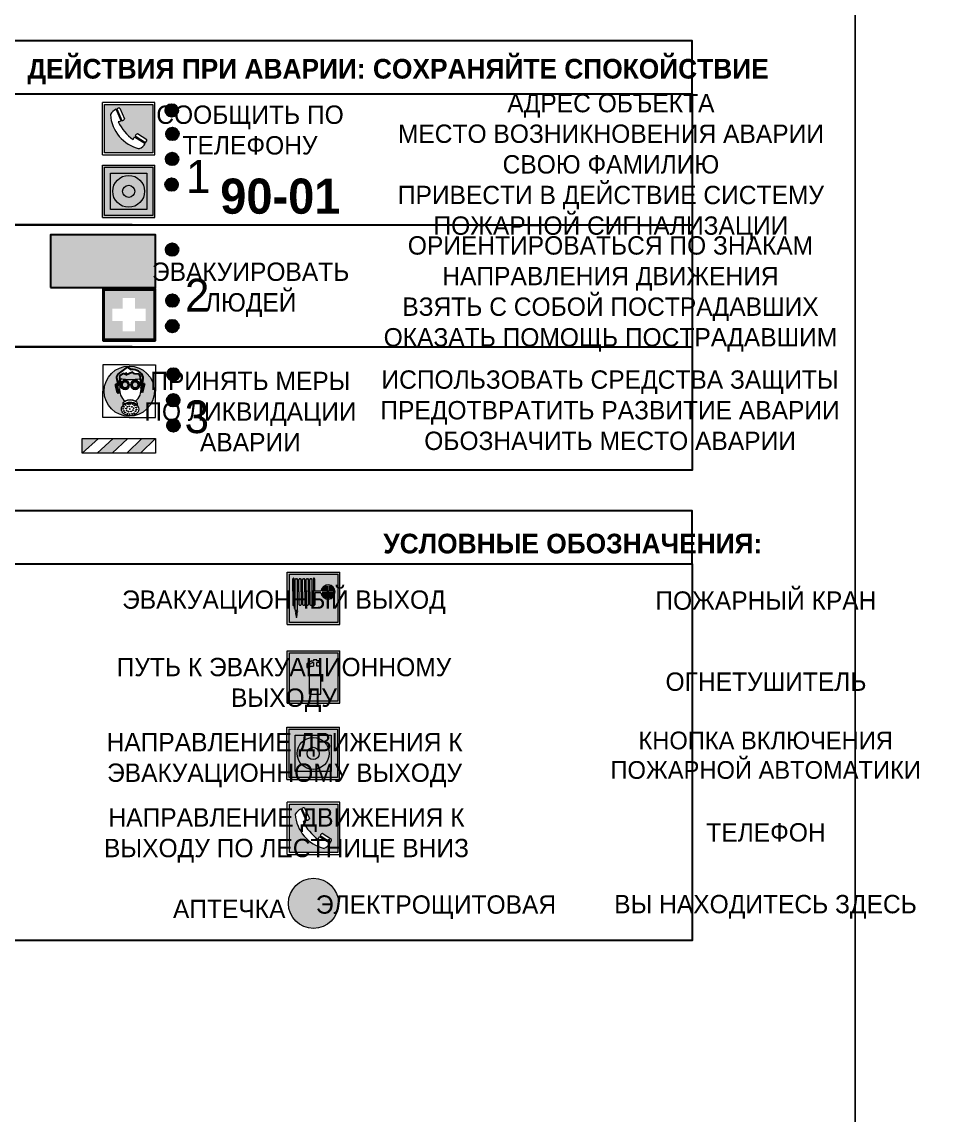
# Model space of a CAD drawing. Header units: millimetres. Extents: x 13810 to 67229, y 12374 to 21950.
# Drawn here: x 21594.1 to 21734.7, y 15343 to 15509.6 of the extents above; entities that cross this region are included whole.
import ezdxf

# ---------------------------------------------------------------- set-up
doc = ezdxf.new("R2010")
doc.units = ezdxf.units.MM
doc.styles.add('обычный', font='arial.ttf')

# ---------------------------------------------------------------- blocks, each defined once
blk = doc.blocks.new('A$C38D26F80')
h = blk.add_hatch(color=5)
h.dxf.hatch_style = 1
h.paths.add_polyline_path([(-8.77, -4.48, 1), (-0.19, -4.48, 1)])
h.paths.add_polyline_path([(-6.75, -3.58), (-6.75, -3.31), (-6.62, -3.22), (-6.5, -3.22), (-6.42, -3.3), (-6.39, -3.28), (-6.59, -2.23), (-6.59, -2.01), (-6.38, -1.58), (-4.76, -0.4), (-4.13, -0.79, -0.362848), (-2.1, -2.1, -0.201049), (-2.17, -2.48, 0.085434), (-2.26, -3.13), (-1.9, -3.16), (-2.25, -4.7), (-2.4, -4.59), (-2.43, -4.34), (-2.36, -4.34), (-2.14, -3.34), (-2.47, -3.42), (-2.58, -1.95), (-2.77, -1.58), (-3.58, -1.52), (-3.92, -1.26), (-5.05, -1.73), (-4.87, -1.39), (-5.41, -1.6), (-5.41, -1.46), (-6.13, -1.87), (-6.18, -3.5), (-6.56, -3.47), (-6.37, -4.59), (-6.16, -4.43), (-6.16, -4.66), (-6.36, -4.79), (-6.37, -4.8), (-6.51, -4.76)], flags=16)
h.paths.add_polyline_path([(-6.51, -4.76), (-6.36, -4.79), (-6.37, -4.8)], flags=0)
h.paths.add_polyline_path([(-5.92, -2.34, 0.089508), (-2.67, -2.35), (-2.48, -3.88, -0.268602), (-3.4, -6.18, 0.262449), (-5.2, -6.18, -0.268602), (-6.11, -3.88)], flags=16)
edge = h.paths.add_edge_path(flags=16)
edge.add_ellipse((-5.19, -3.41), major_axis=(0, 0.842), ratio=0.848992, start_angle=0, end_angle=360)
edge = h.paths.add_edge_path(flags=0)
edge.add_ellipse((-5.19, -3.39), major_axis=(0, 0.665), ratio=0.853798, start_angle=0, end_angle=360)
edge = h.paths.add_edge_path(flags=0)
edge.add_ellipse((-5.19, -3.4), major_axis=(0, 0.528), ratio=0.864094, start_angle=0, end_angle=360)
edge = h.paths.add_edge_path(flags=16)
edge.add_ellipse((-3.47, -3.4), major_axis=(0, 0.842), ratio=0.848992, start_angle=0, end_angle=360)
h.paths.add_polyline_path([(-3.13, -6.45), (-3.13, -6.84, 0.383174), (-5.57, -6.85), (-5.57, -6.49, -0.369952)], flags=16)
edge = h.paths.add_edge_path(flags=0)
edge.add_ellipse((-3.47, -3.39), major_axis=(0, 0.665), ratio=0.853798, start_angle=0, end_angle=360)
edge = h.paths.add_edge_path(flags=0)
edge.add_ellipse((-3.47, -3.4), major_axis=(0, 0.528), ratio=0.864094, start_angle=0, end_angle=360)
edge = h.paths.add_edge_path(flags=16)
edge.add_ellipse((-4.34, -7.57), major_axis=(-1.48, 0), ratio=0.744955, start_angle=0, end_angle=360)
h.paths.add_polyline_path([(-5.01, -6.85, -1), (-5.15, -6.85, -1)], flags=0)
h.paths.add_polyline_path([(-5.33, -7.14, -1), (-5.47, -7.14, -1)], flags=0)
h.paths.add_polyline_path([(-4.61, -6.71, -1), (-4.74, -6.71, -1)], flags=16)
h.paths.add_polyline_path([(-5.43, -7.51, -1), (-5.57, -7.51, -1)], flags=0)
h.paths.add_polyline_path([(-4.26, -6.67, -1), (-4.4, -6.67, -1)], flags=16)
h.paths.add_polyline_path([(-4.74, -7.14, -1), (-4.88, -7.14, -1)], flags=0)
h.paths.add_polyline_path([(-4.93, -7.43, -1), (-5.07, -7.43, -1)], flags=0)
h.paths.add_polyline_path([(-4.41, -7.07, -1), (-4.54, -7.07, -1)], flags=0)
h.paths.add_polyline_path([(-5.33, -7.87, -1), (-5.46, -7.87, -1)], flags=0)
h.paths.add_polyline_path([(-3.8, -6.71, -1), (-3.94, -6.71, -1)], flags=16)
h.paths.add_polyline_path([(-4.85, -7.78, -1), (-4.98, -7.78, -1)], flags=0)
h.paths.add_polyline_path([(-3.96, -7.14, -1), (-4.1, -7.14, -1)], flags=0)
h.paths.add_polyline_path([(-4.33, -7.53, -1), (-4.47, -7.53, -1)], flags=0)
h.paths.add_polyline_path([(-5.09, -8.12, -1), (-5.23, -8.12, -1)], flags=0)
h.paths.add_polyline_path([(-3.5, -6.94, -1), (-3.64, -6.94, -1)], flags=0)
h.paths.add_polyline_path([(-4.54, -7.97, -1), (-4.68, -7.97, -1)], flags=0)
h.paths.add_polyline_path([(-3.66, -7.39, -1), (-3.8, -7.39, -1)], flags=0)
h.paths.add_polyline_path([(-4.73, -8.35, -1), (-4.86, -8.35, -1)], flags=0)
h.paths.add_polyline_path([(-4.09, -7.96, -1), (-4.23, -7.96, -1)], flags=0)
h.paths.add_polyline_path([(-3.77, -7.74, -1), (-3.91, -7.74, -1)], flags=0)
h.paths.add_polyline_path([(-3.22, -7.27, -1), (-3.35, -7.27, -1)], flags=0)
h.paths.add_polyline_path([(-4.34, -8.4, -1), (-4.47, -8.4, -1)], flags=0)
h.paths.add_polyline_path([(-3.16, -7.61, -1), (-3.3, -7.61, -1)], flags=0)
h.paths.add_polyline_path([(-3.9, -8.35, -1), (-4.04, -8.35, -1)], flags=0)
h.paths.add_polyline_path([(-3.32, -7.91, -1), (-3.46, -7.91, -1)], flags=0)
h.paths.add_polyline_path([(-3.55, -8.23, -1), (-3.69, -8.23, -1)], flags=0)
at = {"color": 5, "lineweight": 5}
for p, q in [((-4.48, 0), (-8.96, 0)), ((-8.96, 0), (-8.96, -4.48)), ((-4.48, 0), (0, 0)), ((0, 0), (0, -4.48)), ((-6.59, -2.01), (-6.38, -1.58)), ((-6.38, -1.58), (-4.76, -0.4)), ((-5.41, -1.46), (-6.13, -1.87)), ((-4.87, -1.39), (-5.41, -1.6)), ((-5.41, -1.6), (-5.41, -1.46)), ((-3.92, -1.26), (-5.05, -1.73)), ((-5.05, -1.73), (-4.87, -1.39)), ((-4.76, -0.4), (-4.13, -0.79)), ((-3.58, -1.52), (-3.92, -1.26)), ((-2.77, -1.58), (-3.58, -1.52)), ((-2.58, -1.95), (-2.77, -1.58)), ((-6.75, -3.31), (-6.62, -3.22)), ((-6.75, -3.58), (-6.75, -3.31)), ((-6.51, -4.76), (-6.75, -3.58)), ((-6.62, -3.22), (-6.5, -3.22)), ((-6.59, -2.23), (-6.59, -2.01)), ((-6.39, -3.28), (-6.59, -2.23)), ((-6.18, -3.5), (-6.56, -3.47)), ((-6.56, -3.47), (-6.37, -4.59)), ((-6.5, -3.22), (-6.42, -3.3)), ((-6.42, -3.3), (-6.39, -3.28)), ((-6.13, -1.87), (-6.18, -3.5)), ((-5.92, -2.34), (-6.11, -3.88)), ((-2.67, -2.34), (-2.48, -3.88)), ((-2.47, -3.42), (-2.58, -1.95)), ((-2.14, -3.34), (-2.47, -3.42)), ((-2.36, -4.34), (-2.14, -3.34)), ((-1.9, -3.16), (-2.26, -3.13)), ((-2.25, -4.7), (-1.9, -3.16)), ((-8.96, -8.96), (-8.96, -4.48)), ((-6.37, -4.8), (-6.51, -4.76)), ((-6.37, -4.59), (-6.16, -4.43)), ((-6.16, -4.66), (-6.37, -4.8)), ((-6.16, -4.43), (-6.16, -4.66)), ((-2.43, -4.34), (-2.4, -4.59)), ((-2.43, -4.34), (-2.36, -4.34)), ((-2.4, -4.59), (-2.25, -4.7)), ((0, -8.96), (0, -4.48)), ((-5.57, -6.49), (-5.57, -6.85)), ((-3.13, -6.45), (-3.13, -6.84)), ((-4.48, -8.96), (-8.96, -8.96)), ((-4.48, -8.96), (0, -8.96))]:
    blk.add_line(p, q, dxfattribs=at)
at = {"color": 5}
for p, q in [((-6.59, -2.01), (-6.38, -1.58)), ((-6.38, -1.58), (-4.76, -0.4)), ((-5.41, -1.46), (-6.13, -1.87)), ((-4.87, -1.39), (-5.41, -1.6)), ((-5.41, -1.6), (-5.41, -1.46)), ((-3.92, -1.26), (-5.05, -1.73)), ((-5.05, -1.73), (-4.87, -1.39)), ((-4.76, -0.4), (-4.13, -0.79)), ((-3.58, -1.52), (-3.92, -1.26)), ((-2.77, -1.58), (-3.58, -1.52)), ((-2.58, -1.95), (-2.77, -1.58)), ((-6.75, -3.31), (-6.62, -3.22)), ((-6.75, -3.58), (-6.75, -3.31)), ((-6.51, -4.76), (-6.75, -3.58)), ((-6.62, -3.22), (-6.5, -3.22)), ((-6.59, -2.23), (-6.59, -2.01)), ((-6.39, -3.28), (-6.59, -2.23)), ((-6.18, -3.5), (-6.56, -3.47)), ((-6.56, -3.47), (-6.37, -4.59)), ((-6.5, -3.22), (-6.42, -3.3)), ((-6.42, -3.3), (-6.39, -3.28)), ((-6.13, -1.87), (-6.18, -3.5)), ((-2.47, -3.42), (-2.58, -1.95)), ((-2.14, -3.34), (-2.47, -3.42)), ((-2.36, -4.34), (-2.14, -3.34)), ((-2.26, -3.13), (-1.9, -3.16)), ((-1.9, -3.16), (-2.25, -4.7)), ((-6.37, -4.8), (-6.51, -4.76)), ((-6.36, -4.79), (-6.51, -4.76)), ((-6.37, -4.59), (-6.16, -4.43)), ((-6.16, -4.66), (-6.37, -4.8)), ((-6.16, -4.66), (-6.36, -4.79)), ((-6.16, -4.43), (-6.16, -4.66)), ((-2.4, -4.59), (-2.43, -4.34)), ((-2.43, -4.34), (-2.36, -4.34)), ((-2.25, -4.7), (-2.4, -4.59))]:
    blk.add_line(p, q, dxfattribs=at)
at = {"color": 5, "lineweight": 5}
for centre, radius in [((-4.48, -4.48), 4.29), ((-5.5, -7.51), 0.0678), ((-5.4, -7.14), 0.0678), ((-5.08, -6.85), 0.0678), ((-5, -7.43), 0.0678), ((-4.81, -7.14), 0.0678), ((-4.67, -6.71), 0.0678), ((-4.47, -7.07), 0.0678), ((-4.4, -7.53), 0.0678), ((-4.33, -6.67), 0.0678), ((-4.03, -7.14), 0.0678), ((-3.87, -6.71), 0.0678), ((-3.73, -7.39), 0.0678), ((-3.57, -6.94), 0.0678), ((-3.28, -7.27), 0.0678), ((-5.4, -7.87), 0.0678), ((-5.16, -8.12), 0.0678), ((-4.91, -7.78), 0.0678), ((-4.79, -8.35), 0.0678), ((-4.61, -7.97), 0.0678), ((-4.4, -8.4), 0.0678), ((-4.16, -7.96), 0.0678), ((-3.97, -8.35), 0.0678), ((-3.84, -7.74), 0.0678), ((-3.62, -8.23), 0.0678), ((-3.39, -7.91), 0.0678), ((-3.23, -7.61), 0.0678)]:
    blk.add_circle(centre, radius, dxfattribs=at)
at = {"color": 5}
for centre, radius, start, end in [((-3.89, -2.66), 1.88, 17.387, 97.1599), ((-0.35, -3.07), 1.91, 162.2553, 181.7878), ((-2.6, -2.2), 0.511, 326.3906, 11.8614)]:
    blk.add_arc(centre, radius, start, end, dxfattribs=at)
at = {"color": 5, "lineweight": 5}
for centre, radius, start, end in [((-4.28, 6.66), 9.15, 259.6987, 280.1569), ((-0.47, -3.05), 1.79, 161.5846, 182.4584), ((-2.6, -2.2), 0.513, 326.4781, 11.7739), ((-3.66, -4.24), 2.47, 171.573, 231.7124), ((-4.93, -4.24), 2.47, 308.2876, 8.427), ((-4.33, -7.88), 1.87, 50.358, 131.5662), ((-4.34, -8.2), 1.82, 48.4943, 132.3565), ((-4.3, -7.78), 1.83, 60.5889, 119.4111)]:
    blk.add_arc(centre, radius, start, end, dxfattribs=at)
for centre, major_axis, ratio in [((-5.19, -3.41), (0, 0.842), 0.848992), ((-5.19, -3.39), (0, 0.665), 0.853798), ((-5.19, -3.4), (0, 0.528), 0.864094), ((-3.47, -3.4), (0, 0.842), 0.848992), ((-3.47, -3.39), (0, 0.665), 0.853798), ((-3.47, -3.4), (0, 0.528), 0.864094), ((-4.34, -7.57), (-1.48, 0), 0.744955)]:
    blk.add_ellipse(centre, major_axis=major_axis, ratio=ratio, dxfattribs=at)
blk = doc.blocks.new('A$C47DD6509')
at = {"lineweight": 5}
for points in [[(-8.69, 0), (-11.19, 0), (-11.19, -2.22)], [(-4.22, 0), (-6.45, 0), (-8.91, -2.22), (-6.61, -2.22)], [(0, 0), (-2.09, 0), (-4.36, -2.22), (-2.29, -2.22)]]:
    blk.add_hatch(color=242, dxfattribs=at).paths.add_polyline_path(points)
at = {"color": 242, "lineweight": 5}
for p, q in [((-11.19, -2.22), (-8.69, 0)), ((-11.19, -2.22), (-11.19, 0)), ((-11.19, 0), (-8.69, 0)), ((-11.19, 0), (0, 0)), ((-8.91, -2.22), (-6.45, 0)), ((-6.61, -2.22), (-4.22, 0)), ((-4.36, -2.22), (-2.09, 0)), ((-2.29, -2.22), (0, 0)), ((0, 0), (0, -2.22)), ((0, -2.22), (-11.19, -2.22))]:
    blk.add_line(p, q, dxfattribs=at)
blk = doc.blocks.new('A$C32E8229D')
at = {"true_color": 0xffffff}
blk.add_hatch(color=7, dxfattribs=at).paths.add_polyline_path([(0, 0), (0, -8), (16, -8), (16, 0)])
h = blk.add_hatch(color=126)
h.paths.add_polyline_path([(0.2, -0.2), (15.8, -0.2), (15.8, -7.8), (0.2, -7.8)])
h.paths.add_polyline_path([(13.49, -2.05), (12.08, -2.05), (11.37, -2.63, 0.162397), (11.29, -2.84), (11.29, -3.63), (10.35, -3.63), (10.35, -4.05), (11.68, -4.05), (11.68, -3.48), (12.26, -4.28), (11.29, -5.1), (11.29, -6.78), (11.85, -6.78), (11.85, -5.44), (12.8, -4.64), (12.8, -5.94), (14.46, -5.94), (14.46, -5.39), (13.45, -5.39), (13.45, -3.97), (12.46, -2.59), (13.15, -2.59), (13.69, -3.34), (14.18, -3)], flags=16)
h.paths.add_polyline_path([(10.74, -1.82, 1), (11.8, -1.82, 1)], flags=16)
h.paths.add_polyline_path([(9.39, -3.59), (5.99, -3.59), (6.56, -3.03), (5.91, -3.03), (5.1, -3.83), (5.91, -4.64), (6.56, -4.64), (5.99, -4.09), (9.39, -4.09)], flags=16)
h.paths.add_polyline_path([(4.29, -1.08), (1.72, -1.08), (1.72, -6.6), (4.29, -6.6)], flags=16)
at = {"color": 126}
blk.add_lwpolyline([(16, -8), (0, -8), (0, 0), (16, 0)], close=True, dxfattribs=at)
blk = doc.blocks.new('A$C18900ED3')
h = blk.add_hatch(color=126)
h.paths.add_polyline_path([(-0.18, -0.18), (-7.02, -0.18), (-7.02, -7.02), (-0.18, -7.02)])
h.paths.add_polyline_path([(-5.89, -4.46), (-5.89, -2.77), (-4.46, -2.77), (-4.46, -1.31), (-2.77, -1.31), (-2.77, -2.77), (-1.33, -2.77), (-1.33, -4.46), (-2.77, -4.46), (-2.77, -5.89), (-4.46, -5.89), (-4.46, -4.46)], flags=16)
at = {"color": 126}
for p, q in [((-7.2, 0), (-7.2, -7.2)), ((0, 0), (-7.2, 0)), ((0, -7.2), (0, 0)), ((-7.02, -7.02), (-7.02, -0.18)), ((-7.02, -0.18), (-0.18, -0.18)), ((-0.18, -0.18), (-0.18, -7.02)), ((-7.2, -7.2), (0, -7.2)), ((-0.18, -7.02), (-7.02, -7.02))]:
    blk.add_line(p, q, dxfattribs=at)
blk = doc.blocks.new('A$C456E1F9C')
at = {"lineweight": 5}
h = blk.add_hatch(color=242, dxfattribs=at)
h.paths.add_polyline_path([(0.51, -1.47), (0.51, -13.26), (12.29, -13.26), (12.29, -1.47)])
h.paths.add_polyline_path([(5.42, -4.95, -0.254479), (4.78, -5.4), (3.52, -2.53, -0.209735), (4.23, -2.4)], flags=16)
h.paths.add_polyline_path([(8.53, -8.6), (10.87, -10.17), (10.54, -10.76), (8.03, -9.13, -0.192251)], flags=16)
h.paths.add_polyline_path([(4.61, -5.49, 0.005518), (3.87, -5.72, 0.128647), (7.49, -10.01, 0.00809), (7.83, -9.33), (10.47, -10.97, -0.16736), (8.99, -12.25, -0.327862), (1.95, -3.95, -0.166952), (3.36, -2.62)], flags=16)
at = {"color": 242, "lineweight": 5}
for p, q in [((0, -13.77), (0, -0.97)), ((12.8, -0.97), (0, -0.97)), ((4.61, -5.49), (3.36, -2.62)), ((3.52, -2.53), (4.78, -5.4)), ((4.23, -2.4), (5.42, -4.95)), ((12.8, -13.77), (12.8, -0.97)), ((7.83, -9.33), (10.47, -10.97)), ((8.03, -9.13), (10.54, -10.76)), ((10.81, -10.12), (8.53, -8.6)), ((10.54, -10.76), (10.8, -10.3)), ((10.8, -10.3), (10.81, -10.12)), ((0, -13.77), (12.8, -13.77))]:
    blk.add_line(p, q, dxfattribs=at)
blk.add_lwpolyline([(0.51, -1.47), (12.29, -1.47), (12.29, -13.26), (0.51, -13.26)], close=True, dxfattribs=at)
for centre, radius, start, end in [((4.59, -5.34), 2.99, 114.2845, 152.1974), ((4.02, -3.27), 0.891, 76.3284, 123.7092), ((11.12, -3.31), 9.19, 183.9915, 256.6009), ((4.68, -4.59), 0.824, 276.9621, 334.0723), ((14.98, -39.1), 35.17, 107.1487, 108.4135), ((13.86, -0.94), 11.08, 205.5536, 234.8762), ((-13.31, 0.8), 23.44, 332.5487, 334.4027), ((8.94, -9.5), 0.989, 114.4092, 157.9388), ((7.87, -9.46), 3, 291.9291, 329.9329)]:
    blk.add_arc(centre, radius, start, end, dxfattribs=at)
blk = doc.blocks.new('A$C54414219')
at = {"true_color": 0xffffff}
h = blk.add_hatch(color=7, dxfattribs=at)
h.paths.add_polyline_path([(2.39, -9.45), (2.39, -18.3), (11.23, -18.3), (11.23, -9.45)], flags=0)
h.paths.add_polyline_path([(10.71, -13.87, -1), (2.92, -13.87, -1)], flags=0)
h.paths.add_polyline_path([(8.3, -13.87, -1), (5.33, -13.87, -1)], flags=0)
h.paths.add_polyline_path([(0.41, -7.47), (0.41, -20.27), (13.21, -20.27), (13.21, -7.47)])
h.paths.add_polyline_path([(0.92, -19.77), (12.71, -19.77), (12.71, -7.98), (0.92, -7.98)], flags=16)
h.paths.add_polyline_path([(11.23, -9.45), (11.23, -18.3), (2.39, -18.3), (2.39, -9.45)], flags=0)
at = {"lineweight": 5}
h = blk.add_hatch(color=242, dxfattribs=at)
h.paths.add_polyline_path([(12.71, -7.98), (0.92, -7.98), (0.92, -19.77), (12.71, -19.77)])
h.paths.add_polyline_path([(11.23, -18.3), (2.39, -18.3), (2.39, -9.45), (11.23, -9.45)], flags=16)
h.paths.add_polyline_path([(10.71, -13.87, -1), (2.92, -13.87, -1)], flags=0)
h.paths.add_polyline_path([(8.3, -13.87, -1), (5.33, -13.87, -1)], flags=0)
at = {"true_color": 0xffffff}
h = blk.add_hatch(color=7, dxfattribs=at)
h.paths.add_polyline_path([(2.39, -9.45), (2.39, -18.3), (11.23, -18.3), (11.23, -9.45)])
h.paths.add_polyline_path([(10.71, -13.87, -1), (2.92, -13.87, -1)], flags=16)
h.paths.add_polyline_path([(8.3, -13.87, -1), (5.33, -13.87, -1)], flags=0)
at = {"lineweight": 5}
h = blk.add_hatch(color=242, dxfattribs=at)
h.paths.add_polyline_path([(2.92, -13.87, 1), (10.71, -13.87, 1)])
h.paths.add_polyline_path([(8.3, -13.87, -1), (5.33, -13.87, -1)], flags=16)
at = {"color": 242, "lineweight": 5}
for p, q in [((0.41, -20.27), (0.41, -7.47)), ((0.41, -7.47), (13.21, -7.47)), ((0.41, -7.47), (13.21, -7.47)), ((13.21, -20.27), (13.21, -7.47)), ((0.41, -20.27), (13.21, -20.27))]:
    blk.add_line(p, q, dxfattribs=at)
for points in [[(0.92, -7.98), (12.71, -7.98), (12.71, -19.77), (0.92, -19.77)], [(2.39, -9.45), (11.23, -9.45), (11.23, -18.3), (2.39, -18.3)]]:
    blk.add_lwpolyline(points, close=True, dxfattribs=at)
for radius in [3.89, 1.49]:
    blk.add_circle((6.81, -13.87), radius, dxfattribs=at)
blk = doc.blocks.new('A$C37112FD5')
at = {"true_color": 0xf5f5ff}
h = blk.add_hatch(color=7, dxfattribs=at)
h.dxf.hatch_style = 1
h.paths.add_polyline_path([(12.8, -7.4), (0, -7.4), (0, -20.2), (12.8, -20.2)])
h.paths.add_polyline_path([(12.29, -7.91), (12.29, -19.69), (0.51, -19.69), (0.51, -7.91)], flags=16)
h.paths.add_polyline_path([(4.98, -9.04, -0.42597), (5.17, -9.22), (5.17, -12.25), (5.17, -15.29, -0.432244), (4.98, -15.47), (4.83, -15.47, -0.42597), (4.64, -15.29), (4.64, -12.25), (4.64, -9.22, -0.432244), (4.83, -9.04)], flags=0)
h.paths.add_polyline_path([(4.28, -9.22), (4.28, -12.25), (4.28, -15.29, -0.432244), (4.09, -15.47), (3.94, -15.47, -0.42597), (3.75, -15.29), (3.75, -12.25), (3.75, -9.22, -0.432244), (3.94, -9.04), (4.09, -9.04, -0.42597)], flags=0)
h.paths.add_polyline_path([(5.72, -9.04), (5.87, -9.04, -0.42597), (6.06, -9.22), (6.06, -12.25), (6.06, -15.29, -0.432244), (5.87, -15.47), (5.72, -15.47, -0.42597), (5.53, -15.29), (5.53, -12.25), (5.53, -9.22, -0.432244)], flags=0)
h.paths.add_polyline_path([(6.42, -8.9), (6.5, -8.9, -0.42597), (6.69, -9.08), (6.69, -12.03), (8.21, -12.03, -15.824349), (8.21, -12.47), (6.69, -12.47), (6.69, -15.42, -0.432244), (6.5, -15.6), (6.42, -15.6)], flags=0)
h.paths.add_polyline_path([(3.39, -9.22), (3.39, -12.25), (3.39, -15.29, -0.432244), (3.2, -15.47), (3.05, -15.47, -0.42597), (2.85, -15.29), (2.85, -12.25), (2.85, -9.22, -0.432244), (3.05, -9.04), (3.2, -9.04, -0.42597)], flags=0)
h.paths.add_polyline_path([(2.5, -9.22), (2.5, -16.71), (1.96, -16.71), (1.96, -9.22, -0.432244), (2.15, -9.04), (2.31, -9.04, -0.42597)], flags=0)
h.paths.add_polyline_path([(1.61, -8.9), (1.61, -15.6), (1.57, -15.6, -0.42597), (1.37, -15.42), (1.37, -12.03), (1.37, -9.09, -0.432244), (1.57, -8.9)], flags=0)
h.paths.add_polyline_path([(9.76, -10.81), (9.76, -12.03), (8.49, -12.03, -0.336371)], flags=0)
h.paths.add_polyline_path([(8.49, -12.47), (9.76, -12.47), (9.76, -13.7, -0.336371)], flags=0)
h.paths.add_polyline_path([(10.11, -10.81, -0.336371), (11.38, -12.03), (10.11, -12.03)], flags=0)
h.paths.add_polyline_path([(10.11, -12.47), (11.38, -12.47, -0.336371), (10.11, -13.7)], flags=0)
h.paths.add_polyline_path([(2.5, -16.84), (2.5, -17.05), (1.97, -17.05), (1.97, -16.84)], flags=0)
h.paths.add_polyline_path([(2.5, -17.24, -0.033778), (2.24, -18.6, -0.033778), (1.97, -17.24)], flags=0)
h = blk.add_hatch(color=242)
h.dxf.hatch_style = 1
h.paths.add_polyline_path([(12.29, -7.91), (0.51, -7.91), (0.51, -19.69), (12.29, -19.69)])
h.paths.add_polyline_path([(6.42, -15.6), (6.42, -8.9), (6.5, -8.9, -0.42597), (6.69, -9.08), (6.69, -12.03), (8.21, -12.03, -15.824349), (8.21, -12.47), (6.69, -12.47), (6.69, -15.42, -0.432244), (6.5, -15.6)], flags=16)
h.paths.add_polyline_path([(5.87, -15.47), (5.72, -15.47, -0.42597), (5.53, -15.29), (5.53, -12.25), (5.53, -9.22, -0.432244), (5.72, -9.04), (5.87, -9.04, -0.42597), (6.06, -9.22), (6.06, -12.25), (6.06, -15.29, -0.432244)], flags=16)
h.paths.add_polyline_path([(4.98, -15.47), (4.83, -15.47, -0.42597), (4.64, -15.29), (4.64, -12.25), (4.64, -9.22, -0.432244), (4.83, -9.04), (4.98, -9.04, -0.42597), (5.17, -9.22), (5.17, -12.25), (5.17, -15.29, -0.432244)], flags=16)
h.paths.add_polyline_path([(4.09, -15.47), (3.94, -15.47, -0.42597), (3.75, -15.29), (3.75, -12.25), (3.75, -9.22, -0.432244), (3.94, -9.04), (4.09, -9.04, -0.42597), (4.28, -9.22), (4.28, -12.25), (4.28, -15.29, -0.432244)], flags=16)
h.paths.add_polyline_path([(3.2, -15.47), (3.05, -15.47, -0.42597), (2.85, -15.29), (2.85, -12.25), (2.85, -9.22, -0.432244), (3.05, -9.04), (3.2, -9.04, -0.42597), (3.39, -9.22), (3.39, -12.25), (3.39, -15.29, -0.432244)], flags=16)
h.paths.add_polyline_path([(2.5, -17.05), (1.97, -17.05), (1.97, -16.84), (2.5, -16.84)], flags=16)
h.paths.add_polyline_path([(2.5, -17.24, -0.033778), (2.24, -18.6, -0.033778), (1.97, -17.24)], flags=16)
h.paths.add_polyline_path([(2.5, -16.71), (1.96, -16.71), (1.96, -9.22, -0.432244), (2.15, -9.04), (2.31, -9.04, -0.42597), (2.5, -9.22)], flags=16)
h.paths.add_polyline_path([(1.61, -15.6), (1.57, -15.6, -0.42597), (1.37, -15.42), (1.37, -12.03), (1.37, -9.09, -0.432244), (1.57, -8.9), (1.61, -8.9)], flags=16)
h.paths.add_polyline_path([(8.49, -12.47), (9.76, -12.47), (9.76, -13.7, -0.336371)], flags=0)
h.paths.add_polyline_path([(10.11, -13.7), (10.11, -12.47), (11.38, -12.47, -0.336371)], flags=0)
h.paths.add_polyline_path([(8.49, -12.03, -0.336371), (9.76, -10.81), (9.76, -12.03)], flags=0)
h.paths.add_polyline_path([(10.11, -12.03), (10.11, -10.81, -0.336371), (11.38, -12.03)], flags=0)
h = blk.add_hatch(color=7, dxfattribs=at)
h.dxf.hatch_style = 1
h.paths.add_polyline_path([(1.61, -8.9), (1.57, -8.9, 0.432244), (1.37, -9.09), (1.37, -12.03), (1.37, -15.42, 0.42597), (1.57, -15.6), (1.61, -15.6)])
h.paths.add_polyline_path([(2.5, -9.22, 0.42597), (2.31, -9.04), (2.15, -9.04, 0.432244), (1.96, -9.22), (1.96, -16.71), (2.5, -16.71)])
h.paths.add_polyline_path([(2.5, -16.84), (1.97, -16.84), (1.97, -17.05), (2.5, -17.05)])
h.paths.add_polyline_path([(2.5, -17.24), (1.97, -17.24, 0.033778), (2.24, -18.6, 0.033778)])
h.paths.add_polyline_path([(3.39, -12.25), (3.39, -9.22, 0.42597), (3.2, -9.04), (3.05, -9.04, 0.432244), (2.85, -9.22), (2.85, -12.25), (2.85, -15.29, 0.42597), (3.05, -15.47), (3.2, -15.47, 0.432244), (3.39, -15.29)])
h.paths.add_polyline_path([(4.28, -12.25), (4.28, -9.22, 0.42597), (4.09, -9.04), (3.94, -9.04, 0.432244), (3.75, -9.22), (3.75, -12.25), (3.75, -15.29, 0.42597), (3.94, -15.47), (4.09, -15.47, 0.432244), (4.28, -15.29)])
h.paths.add_polyline_path([(5.17, -12.25), (5.17, -9.22, 0.42597), (4.98, -9.04), (4.83, -9.04, 0.432244), (4.64, -9.22), (4.64, -12.25), (4.64, -15.29, 0.42597), (4.83, -15.47), (4.98, -15.47, 0.432244), (5.17, -15.29)])
h.paths.add_polyline_path([(6.06, -12.25), (6.06, -9.22, 0.42597), (5.87, -9.04), (5.72, -9.04, 0.432244), (5.53, -9.22), (5.53, -12.25), (5.53, -15.29, 0.42597), (5.72, -15.47), (5.87, -15.47, 0.432244), (6.06, -15.29)])
h.paths.add_polyline_path([(6.69, -12.47), (8.21, -12.47, 15.824349), (8.21, -12.03), (6.69, -12.03), (6.69, -9.08, 0.42597), (6.5, -8.9), (6.42, -8.9), (6.42, -15.6), (6.5, -15.6, 0.432244), (6.69, -15.42)])
h.paths.add_polyline_path([(8.49, -12.47), (9.76, -12.47), (9.76, -13.7, -0.336371)], flags=16)
h.paths.add_polyline_path([(8.49, -12.03, -0.336371), (9.76, -10.81), (9.76, -12.03)], flags=16)
h.paths.add_polyline_path([(10.11, -12.47), (11.38, -12.47, -0.336371), (10.11, -13.7)], flags=16)
h.paths.add_polyline_path([(10.11, -12.03), (10.11, -10.81, -0.336371), (11.38, -12.03)], flags=16)
h = blk.add_hatch(color=242)
h.dxf.hatch_style = 1
h.paths.add_polyline_path([(9.76, -10.81, 0.336371), (8.49, -12.03), (9.76, -12.03)])
h.paths.add_polyline_path([(10.11, -10.81), (10.11, -12.03), (11.38, -12.03, 0.336371)])
h.paths.add_polyline_path([(11.38, -12.47), (10.11, -12.47), (10.11, -13.7, 0.336371)])
h.paths.add_polyline_path([(9.76, -12.47), (8.49, -12.47, 0.336371), (9.76, -13.7)])
at = {"color": 242, "lineweight": 5}
for p, q in [((0, -20.2), (0, -7.4)), ((0, -7.4), (12.8, -7.4)), ((12.8, -20.2), (12.8, -7.4)), ((1.37, -12.03), (1.37, -9.08)), ((1.57, -8.9), (1.61, -8.9)), ((1.61, -8.9), (1.61, -15.6)), ((1.96, -16.71), (1.96, -9.22)), ((2.15, -9.04), (2.31, -9.04)), ((2.5, -16.71), (2.5, -9.22)), ((2.85, -12.25), (2.85, -9.22)), ((3.05, -9.04), (3.2, -9.04)), ((3.39, -12.25), (3.39, -9.22)), ((3.75, -12.25), (3.75, -9.22)), ((3.94, -9.04), (4.09, -9.04)), ((4.28, -12.25), (4.28, -9.22)), ((4.64, -12.25), (4.64, -9.22)), ((4.83, -9.04), (4.98, -9.04)), ((5.17, -12.25), (5.17, -9.22)), ((5.53, -12.25), (5.53, -9.22)), ((5.72, -9.04), (5.87, -9.04)), ((6.06, -12.25), (6.06, -9.22)), ((6.42, -8.9), (6.42, -15.6)), ((6.5, -8.9), (6.42, -8.9)), ((6.69, -12.03), (6.69, -9.08)), ((1.37, -12.03), (1.37, -15.42)), ((2.85, -12.25), (2.85, -15.29)), ((3.39, -12.25), (3.39, -15.29)), ((3.75, -12.25), (3.75, -15.29)), ((4.28, -12.25), (4.28, -15.29)), ((4.64, -12.25), (4.64, -15.29)), ((5.17, -12.25), (5.17, -15.29)), ((5.53, -12.25), (5.53, -15.29)), ((6.06, -12.25), (6.06, -15.29)), ((8.21, -12.03), (6.69, -12.03)), ((8.21, -12.47), (6.69, -12.47)), ((6.69, -12.47), (6.69, -15.42)), ((9.76, -12.03), (8.49, -12.03)), ((9.76, -12.47), (8.49, -12.47)), ((9.76, -10.81), (9.76, -12.03)), ((9.76, -12.47), (9.76, -13.7)), ((10.11, -10.81), (10.11, -12.03)), ((11.38, -12.03), (10.11, -12.03)), ((11.38, -12.47), (10.11, -12.47)), ((10.11, -12.47), (10.11, -13.7)), ((1.57, -15.6), (1.61, -15.6)), ((3.05, -15.47), (3.2, -15.47)), ((3.94, -15.47), (4.09, -15.47)), ((4.83, -15.47), (4.98, -15.47)), ((5.72, -15.47), (5.87, -15.47)), ((6.42, -15.6), (6.5, -15.6)), ((1.96, -16.71), (2.5, -16.71)), ((1.97, -16.84), (2.5, -16.84)), ((1.97, -17.05), (1.97, -16.84)), ((2.5, -17.05), (1.97, -17.05)), ((1.97, -17.24), (2.5, -17.24)), ((2.5, -16.84), (2.5, -17.05)), ((0, -20.2), (12.8, -20.2))]:
    blk.add_line(p, q, dxfattribs=at)
blk.add_lwpolyline([(0.51, -7.91), (12.29, -7.91), (12.29, -19.69), (0.51, -19.69)], close=True, dxfattribs=at)
for centre, radius, start, end in [((1.56, -9.09), 0.182, 87.1027, 180.6071), ((2.15, -9.22), 0.182, 87.1027, 180.6071), ((2.32, -9.22), 0.182, 359.3929, 92.8973), ((3.04, -9.22), 0.182, 87.1027, 180.6071), ((3.21, -9.22), 0.182, 359.3929, 92.8973), ((3.93, -9.22), 0.182, 87.1027, 180.6071), ((4.1, -9.22), 0.182, 359.3929, 92.8973), ((4.82, -9.22), 0.182, 87.1027, 180.6071), ((4.99, -9.22), 0.182, 359.3929, 92.8973), ((5.71, -9.22), 0.182, 87.1027, 180.6071), ((5.88, -9.22), 0.182, 359.3929, 92.8973), ((6.51, -9.09), 0.182, 359.3929, 92.8973), ((9.93, -12.25), 1.74, 187.2319, 172.7681), ((9.93, -12.25), 1.46, 96.9927, 171.3585), ((9.93, -12.25), 1.46, 188.6415, 263.0073), ((9.93, -12.25), 1.46, 8.6415, 83.0073), ((9.93, -12.25), 1.46, 276.9927, 351.3585), ((1.56, -15.42), 0.182, 179.3929, 272.8973), ((3.04, -15.29), 0.182, 179.3929, 272.8973), ((3.21, -15.29), 0.182, 267.1027, 0.6071), ((3.93, -15.29), 0.182, 179.3929, 272.8973), ((4.1, -15.29), 0.182, 267.1027, 0.6071), ((4.82, -15.29), 0.182, 179.3929, 272.8973), ((4.99, -15.29), 0.182, 267.1027, 0.6071), ((5.71, -15.29), 0.182, 179.3929, 272.8973), ((5.88, -15.29), 0.182, 267.1027, 0.6071), ((6.51, -15.42), 0.182, 267.1027, 0.6071), ((12.17, -15.98), 10.27, 187.041, 194.7793), ((-7.7, -15.98), 10.27, 345.2207, 352.959)]:
    blk.add_arc(centre, radius, start, end, dxfattribs=at)
blk = doc.blocks.new('A$C7B8C2D5B')
at = {"lineweight": 0}
h = blk.add_hatch(color=5, dxfattribs=at)
h.dxf.hatch_style = 1
h.paths.add_polyline_path([(1.397, -3.024, 1), (-2.112, -3.024, 1)])
at = {"color": 5, "lineweight": 0}
blk.add_circle((-0.358, -3.024), 1.755, dxfattribs=at)
blk = doc.blocks.new('A$C3AD82952')
at = {"true_color": 0xf5f5ff}
h = blk.add_hatch(color=7, dxfattribs=at)
h.dxf.hatch_style = 1
h.paths.add_polyline_path([(8.21, 8.73, 0.414214), (7.89, 9.05), (7.22, 9.05), (7.22, 9.92), (7.59, 9.92, 1), (7.57, 10.36), (7.22, 10.36), (7.22, 10.6), (6.43, 10.6), (6.43, 10.36), (6.01, 10.36), (4.74, 9.59), (4.74, 8.69), (4.98, 8.73), (4.98, 9.26), (6.12, 9.91), (6.43, 9.91), (6.43, 9.05), (5.76, 9.05, 0.414214), (5.44, 8.73), (5.44, 2.2), (8.21, 2.2)], flags=0)
h.paths.add_polyline_path([(12.8, 12.8), (0, 12.8), (0, 0), (12.8, 0)])
h.paths.add_polyline_path([(0.51, 12.29), (12.29, 12.29), (12.29, 0.51), (0.51, 0.51)], flags=16)
h.paths.add_polyline_path([(4.74, 9.59), (6.01, 10.36), (6.43, 10.36), (6.43, 10.6), (7.22, 10.6), (7.22, 10.36), (7.59, 10.36, -0.94586), (7.59, 9.92), (7.22, 9.92), (7.22, 9.05), (7.89, 9.05, -0.414214), (8.21, 8.73), (8.21, 2.2), (5.44, 2.2), (5.44, 8.73, -0.414214), (5.76, 9.05), (6.43, 9.05), (6.43, 9.91), (6.12, 9.91), (4.98, 9.26), (4.98, 8.73), (4.74, 8.69)], flags=0)
h = blk.add_hatch(color=242)
h.dxf.hatch_style = 1
h.paths.add_polyline_path([(12.29, 12.29), (0.51, 12.29), (0.51, 0.51), (12.29, 0.51)])
h.paths.add_polyline_path([(4.74, 8.69), (4.74, 9.59), (6.01, 10.36), (6.43, 10.36), (6.43, 10.6), (7.22, 10.6), (7.22, 10.36), (7.59, 10.36, -0.94586), (7.59, 9.92), (7.22, 9.92), (7.22, 9.05), (7.89, 9.05, -0.414214), (8.21, 8.73), (8.21, 2.2), (5.44, 2.2), (5.44, 8.73, -0.414214), (5.76, 9.05), (6.43, 9.05), (6.43, 9.91), (6.12, 9.91), (4.98, 9.26), (4.98, 8.73)], flags=16)
h = blk.add_hatch(color=7, dxfattribs=at)
h.dxf.hatch_style = 1
h.paths.add_polyline_path([(8.21, 8.73, 0.414214), (7.89, 9.05), (7.22, 9.05), (7.22, 9.92), (7.59, 9.92, 1), (7.57, 10.36), (7.22, 10.36), (7.22, 10.6), (6.43, 10.6), (6.43, 10.36), (6.01, 10.36), (4.74, 9.59), (4.74, 8.69), (4.98, 8.73), (4.98, 9.26), (6.12, 9.91), (6.43, 9.91), (6.43, 9.05), (5.76, 9.05, 0.414214), (5.44, 8.73), (5.44, 2.2), (8.21, 2.2)])
at = {"color": 242, "lineweight": 5}
for p, q in [((0, 0), (0, 12.8)), ((0, 12.8), (12.8, 12.8)), ((12.8, 0), (12.8, 12.8)), ((6.01, 10.36), (4.74, 9.59)), ((4.74, 9.59), (4.74, 8.69)), ((4.74, 8.69), (4.98, 8.73)), ((4.98, 9.26), (6.12, 9.91)), ((4.98, 8.73), (4.98, 9.26)), ((5.44, 2.2), (5.44, 8.73)), ((5.76, 9.05), (6.43, 9.05)), ((6.01, 10.36), (6.43, 10.36)), ((6.12, 9.91), (6.43, 9.91)), ((7.22, 10.6), (6.43, 10.6)), ((6.43, 10.6), (6.43, 10.36)), ((6.43, 9.91), (6.43, 9.05)), ((7.22, 10.36), (7.22, 10.6)), ((7.59, 10.36), (7.22, 10.36)), ((7.22, 9.05), (7.22, 9.92)), ((7.59, 9.92), (7.22, 9.92)), ((7.89, 9.05), (7.22, 9.05)), ((8.21, 2.2), (8.21, 8.73)), ((0, 0), (12.8, 0)), ((5.44, 2.2), (8.21, 2.2))]:
    blk.add_line(p, q, dxfattribs=at)
blk.add_lwpolyline([(0.51, 12.29), (12.29, 12.29), (12.29, 0.51), (0.51, 0.51)], close=True, dxfattribs=at)
for centre, radius, start, end in [((5.76, 8.73), 0.32, 90, 180), ((7.58, 10.14), 0.223, 273.1875, 86.8125), ((7.89, 8.73), 0.32, 0, 90)]:
    blk.add_arc(centre, radius, start, end, dxfattribs=at)

msp = doc.modelspace()

# ---------------------------------------------------------------- hatches: boundary and pattern name
at = {"lineweight": 0}
h = msp.add_hatch(color=256, dxfattribs=at)
h.dxf.hatch_style = 1
h.paths.add_polyline_path([(21615.97, 15496.11, 1), (21617.91, 15496.11, 1)])
h = msp.add_hatch(color=256, dxfattribs=at)
h.dxf.hatch_style = 1
h.paths.add_polyline_path([(21616.08, 15492.53, 1), (21618.01, 15492.53, 1)])
h = msp.add_hatch(color=256, dxfattribs=at)
h.dxf.hatch_style = 1
h.paths.add_polyline_path([(21616.04, 15488.72, 1), (21617.97, 15488.72, 1)])
h = msp.add_hatch(color=256, dxfattribs=at)
h.dxf.hatch_style = 1
h.paths.add_polyline_path([(21615.96, 15484.79, 1), (21617.89, 15484.79, 1)])
h = msp.add_hatch(color=256, dxfattribs=at)
h.dxf.hatch_style = 1
h.paths.add_polyline_path([(21616.04, 15474.9, 1), (21617.97, 15474.9, 1)])
h = msp.add_hatch(color=256, dxfattribs=at)
h.dxf.hatch_style = 1
h.paths.add_polyline_path([(21616.08, 15467.12, 1), (21618.02, 15467.12, 1)])
h = msp.add_hatch(color=256, dxfattribs=at)
h.dxf.hatch_style = 1
h.paths.add_polyline_path([(21616.08, 15463.22, 1), (21618.01, 15463.22, 1)])
h = msp.add_hatch(color=256, dxfattribs=at)
h.dxf.hatch_style = 1
h.paths.add_polyline_path([(21616.23, 15455.87, 1), (21618.17, 15455.87, 1)])
h = msp.add_hatch(color=256, dxfattribs=at)
h.dxf.hatch_style = 1
h.paths.add_polyline_path([(21616.23, 15451.92, 1), (21618.16, 15451.92, 1)])
h = msp.add_hatch(color=256, dxfattribs=at)
h.dxf.hatch_style = 1
h.paths.add_polyline_path([(21616.23, 15448.09, 1), (21618.16, 15448.09, 1)])

# ---------------------------------------------------------------- linework, layer by layer
at = {"color": 126, "lineweight": 0, "true_color": 0x008754}
for points in [[(21121.1, 15732.36), (21721.1, 15732.36), (21721.1, 15337.36), (21121.1, 15337.36)], [(21721.1, 15732.36), (22321.1, 15732.36), (22321.1, 15337.36), (21721.1, 15337.36)]]:
    msp.add_lwpolyline(points, close=True, dxfattribs=at)
for points in [[(21552.5, 15498.65), (21696.26, 15498.65), (21696.26, 15506.7), (21552.5, 15506.7)], [(21552.5, 15498.65), (21696.26, 15498.65), (21696.26, 15441.25), (21552.5, 15441.25)], [(21552.5, 15427), (21696.26, 15427), (21696.26, 15435.05), (21552.5, 15435.05)], [(21552.5, 15427), (21696.26, 15427), (21696.26, 15369.6), (21552.5, 15369.6)]]:
    msp.add_lwpolyline(points, close=True)
for points in [[(21610.91, 15478.65), (21552.5, 15478.65), (21696.26, 15478.65)], [(21610.91, 15460.08), (21552.5, 15460.08), (21696.26, 15460.08)]]:
    msp.add_lwpolyline(points)
for centre in [(21616.94, 15496.11), (21617.05, 15492.53), (21617.01, 15488.72), (21616.92, 15484.79), (21617.01, 15474.9), (21617.05, 15467.12), (21617.04, 15463.22), (21617.2, 15455.87), (21617.19, 15451.92), (21617.2, 15448.09)]:
    msp.add_circle(centre, 0.966)

# ---------------------------------------------------------------- block references
for name, p, xscale, yscale, zscale in [('A$C456E1F9C', (21606.38, 15497.93), 0.625, 0.625, 0.625), ('A$C54414219', (21606.13, 15492.44), 0.625, 0.625, 0.625), ('A$C18900ED3', (21614.45, 15468.98), 1.111111111007631, 1.111111111007631, 1.111111111007631), ('A$C38D26F80', (21614.47, 15457.31), 0.8928571427240968, 0.8928571427240968, 0.8928571427240968), ('A$C37112FD5', (21634.56, 15430.36), 0.6249984004534781, 0.6249984004534781, 0.6249984004534781), ('A$C3AD82952', (21634.56, 15405.75), 0.625, 0.625, 0.625), ('A$C54414219', (21634.25, 15406.76), 0.625, 0.625, 0.625), ('A$C456E1F9C', (21634.56, 15391.28), 0.625, 0.625, 0.625), ('A$C7B8C2D5B', (21639.34, 15381.82), 2.177419353276491, 2.177419353276491, 2.177419353276491)]:
    msp.add_blockref(name, p, dxfattribs=dict(xscale=xscale, yscale=yscale, zscale=zscale))
at = {"xscale": -1}
msp.add_blockref('A$C32E8229D', (21614.45, 15477.13), dxfattribs=at)
at = {"color": 242, "true_color": 0xc1121c}
msp.add_blockref('A$C47DD6509', (21614.47, 15446.09), dxfattribs=at)

# ---------------------------------------------------------------- texts
at = {"lineweight": 0, "attachment_point": 5, "style": 'обычный'}
for s, insert, char_height, width in [('{\\fProxima Nova Rg|b1|i0|c204|p2;ДЕЙСТВИЯ ПРИ АВАРИИ: СОХРАНЯЙТЕ СПОКОЙСТВИЕ\\H1.6644x; }', (21651.44, 15502.02), 3, 175.1736), ('\\pi-8.4,l8.4,t8.4;{\\fProxima Nova Rg|b0|i0|c204|p2;АДРЕС ОБЪЕКТА\\PМЕСТО ВОЗНИКНОВЕНИЯ АВАРИИ\\PСВОЮ ФАМИЛИЮ\\PПРИВЕСТИ В ДЕЙСТВИЕ СИСТЕМУ \\PПОЖАРНОЙ СИГНАЛИЗАЦИИ}', (21683.89, 15487.48), 2.8, 126.6484), ('{\\fProxima Nova Rg|b0|i0|c204|p2;СООБЩИТЬ ПО \\PТЕЛЕФОНУ}', (21628.88, 15493.1), 2.8, 126.6484), ('{\\fProxima Nova Rg|b0|i0|c204|p2;1\\H1.1667x; }', (21620.98, 15486.04), 5, 126.6484), ('{\\fProxima Nova Rg|b1|i0|c204|p2;\\H1.0714x;90-01\\fProxima Nova Rg|b0|i0|c204|p2;\\H0.93331x; \\H1.3449x; }', (21633.5, 15483), 5, 126.6484), ('\\pi-8.4,l8.4,t8.4;{\\fProxima Nova Rg|b0|i0|c204|p2;ОРИЕНТИРОВАТЬСЯ ПО ЗНАКАМ \\PНАПРАВЛЕНИЯ ДВИЖЕНИЯ\\PВЗЯТЬ С СОБОЙ ПОСТРАДАВШИХ\\PОКАЗАТЬ ПОМОЩЬ ПОСТРАДАВШИМ}', (21683.82, 15468.12), 2.8, 126.6484), ('{\\fProxima Nova Rg|b0|i0|c204|p2;ЭВАКУИРОВАТЬ \\PЛЮДЕЙ}', (21628.98, 15468.78), 2.8, 126.6484), ('{\\fProxima Nova Rg|b0|i0|c204|p2;2\\H1.1967x; }', (21620.83, 15467.95), 5, 126.6484), ('{\\fProxima Nova Rg|b0|i0|c204|p2;ПРИНЯТЬ МЕРЫ \\PПО ЛИКВИДАЦИИ \\PАВАРИИ}', (21628.94, 15450.2), 2.8, 126.6484), ('\\pi-8.4,l8.4,t8.4;{\\fProxima Nova Rg|b0|i0|c204|p2;ИСПОЛЬЗОВАТЬ СРЕДСТВА ЗАЩИТЫ \\PПРЕДОТВРАТИТЬ РАЗВИТИЕ АВАРИИ\\PОБОЗНАЧИТЬ МЕСТО АВАРИИ}', (21683.76, 15450.39), 2.8, 126.6484), ('{\\fProxima Nova Rg|b0|i0|c204|p2;3\\H1.1967x; }', (21620.77, 15449.38), 5, 126.6484), ('{\\fProxima Nova Rg|b1|i0|c204|p2;УСЛОВНЫЕ ОБОЗНАЧЕНИЯ:\\H1.1997x; }', (21678.08, 15430.06), 3, 175.1736), ('\\pi-8.4,l8.4,t8.4;{\\fProxima Nova Rg|b0|i0|c204|p2;ЭВАКУАЦИОННЫЙ ВЫХОД\\H1.6404x; }', (21634.05, 15421.13), 2.8, 126.6484), ('\\pi-8.4,l8.4,t8.4;{\\fProxima Nova Rg|b0|i0|c204|p2;ПОЖАРНЫЙ КРАН\\H1.6404x; }', (21707.51, 15421.37), 2.8, 126.6484), ('\\pi-8.4,l8.4,t8.4;{\\fProxima Nova Rg|b0|i0|c204|p2;ПУТЬ К ЭВАКУАЦИОННОМУ \\PВЫХОДУ }', (21634.06, 15408.52), 2.8, 126.6484), ('\\pi-8.4,l8.4,t8.4;{\\fProxima Nova Rg|b0|i0|c204|p2;ОГНЕТУШИТЕЛЬ\\H1.1997x; }', (21707.53, 15409.01), 2.8, 126.6484), ('\\pi-8.4,l8.4,t8.4;{\\fProxima Nova Rg|b0|i0|c204|p2;НАПРАВЛЕНИЕ ДВИЖЕНИЯ К \\PЭВАКУАЦИОННОМУ ВЫХОДУ}', (21634.15, 15397.08), 2.8, 126.6484), ('\\pi-8.1,l8.1,t8.1;{\\fProxima Nova Rg|b0|i0|c204|p2;КНОПКА ВКЛЮЧЕНИЯ\\PПОЖАРНОЙ АВТОМАТИКИ}', (21707.48, 15397.8), 2.7, 126.6484), ('\\pi-8.4,l8.4,t8.4;{\\fProxima Nova Rg|b0|i0|c204|p2;НАПРАВЛЕНИЕ ДВИЖЕНИЯ К \\PВЫХОДУ ПО ЛЕСТНИЦЕ ВНИЗ}', (21634.44, 15385.6), 2.8, 126.6484), ('\\pi-8.4,l8.4,t8.4;{\\fProxima Nova Rg|b0|i0|c204|p2;ТЕЛЕФОН\\H1.1997x; }', (21707.52, 15386.04), 2.8, 126.6484), ('\\pi-8.4,l8.4,t8.4;{\\fProxima Nova Rg|b0|i0|c204|p2;ВЫ НАХОДИТЕСЬ ЗДЕСЬ\\H1.1997x; }', (21707.45, 15374.72), 2.8, 126.6484), ('\\pi-8.4,l8.4,t8.4;{\\fProxima Nova Rg|b0|i0|c204|p2;АПТЕЧКА\\H1.1667x; }', (21625.71, 15374.38), 2.8, 126.6484), ('\\pi-8.4,l8.4,t8.4;{\\fProxima Nova Rg|b0|i0|c204|p2;ЭЛЕКТРОЩИТОВАЯ\\H1.1997x; }', (21657.23, 15374.65), 2.8, 126.6484)]:
    msp.add_mtext(s, dxfattribs=dict(at, insert=insert, char_height=char_height, width=width))

doc.saveas('drawing.dxf')
